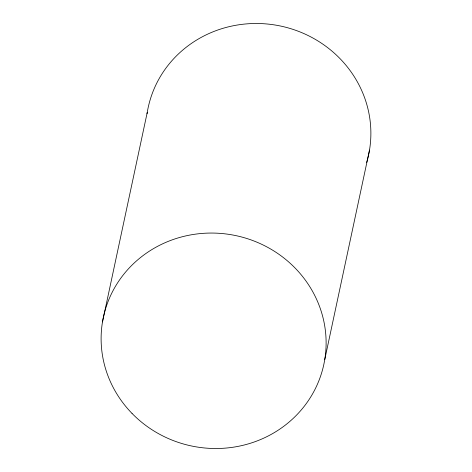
<?xml version="1.0" encoding="UTF-8"?>
<svg xmlns="http://www.w3.org/2000/svg" width="472" height="472" viewBox="0 0 472 472"><rect width="100%" height="100%" fill="white"/><g stroke="black" fill="none" stroke-linecap="round" stroke-linejoin="round"><path stroke-width="0.71" d="M102.495 321.904L147.264 112.342M324.736 359.658L369.505 150.096M147.046 113.728A112.725 107.492 12.1 0 1 281.737 26.29A112.725 107.492 12.1 0 1 366.667 162.433M132.042 413.437A112.725 107.492 12.1 0 0 321.497 373.34A112.725 107.492 12.1 0 0 187.313 235.569A112.725 107.492 12.1 0 0 132.042 413.437"/></g></svg>
